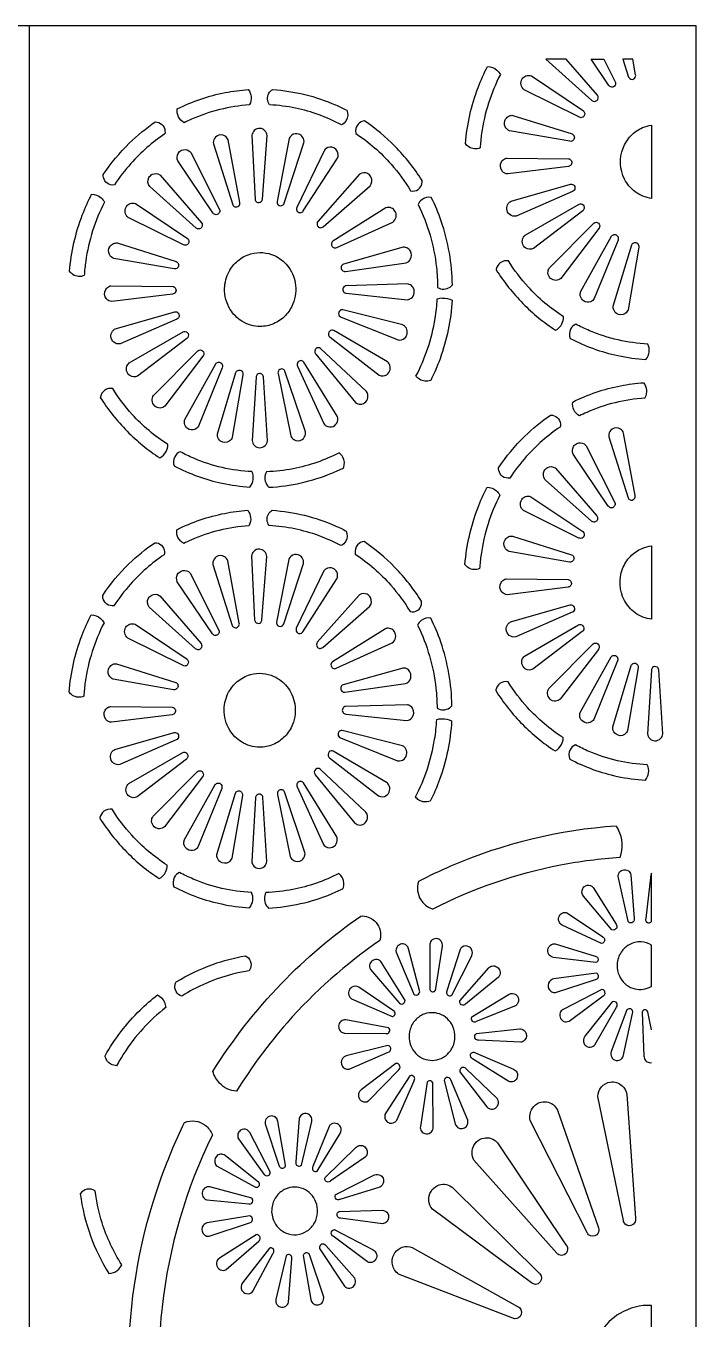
# Model space of a CAD drawing. Header units: millimetres. Extents: x -250 to 750, y -1000 to 1000.
# Drawn here: x 248 to 750, y 30 to 1000 of the extents above; entities that cross this region are included whole.
import ezdxf

# ---------------------------------------------------------------- set-up
doc = ezdxf.new("R2010")
doc.units = ezdxf.units.MM
doc.layers.add('Image', color=70, linetype='Continuous')

msp = doc.modelspace()

# ---------------------------------------------------------------- linework, layer by layer
at = {"layer": 'Image'}
msp.add_line((250, 1000), (250, -1000), dxfattribs=at)
msp.add_lwpolyline([(250, 1000), (-250, 1000), (-250, -1000), (250, -1000), (750, -1000), (750, 1000)], close=True, dxfattribs=at)
for points in [[(637.4, 975), (671.93, 944.13, 0.387094), (675.57, 944.05, 0.377377), (676.06, 947.92), (676.01, 947.98), (652.65, 975)], [(671.33, 975), (680.88, 975), (689.43, 958.08, -0.225381), (689.27, 955.54, -0.155632), (688.05, 954.37, -0.261207), (685.42, 954.53, -0.108449), (684.56, 955.39)], [(695.14, 975), (699.4, 961.6, 0.130391), (700.28, 960.44, 0.169611), (701.96, 959.87, 0.175476), (703.7, 960.52, 0.167351), (704.65, 962.17, 0.101764), (704.64, 963.37), (702.49, 975)], [(603.26, 963.59, 0.082595), (589.19, 919.2, 0.018752), (588.07, 908.55, -0.259254), (579.64, 909.17, -0.097878), (577.11, 911.66, -0.070627), (586.65, 953.82, -0.028296), (593.65, 969.5, -0.177435), (600.66, 966.85, -0.091688)], [(662.5, 931.46), (621.11, 952.03, -0.191001), (618.77, 955.84, -0.190896), (619.68, 960.26, -0.156955), (622.4, 962.49, -0.194939), (626.58, 962.44), (665.47, 936.28, -0.405473), (665.92, 932.21, -0.231673), (663.78, 931.14, -0.124591)], [(415.18, 940.66, 0.087452), (371.73, 929.95, 0.011517), (366.3, 927.4, -0.162492), (362.03, 931.83, -0.149188), (361.16, 937.7, -0.068198), (397.04, 949.96, -0.031476), (414.33, 952.22, -0.292642), (415.34, 940.96, -0.008281)], [(484.17, 925.75, 0.071411), (449.72, 938.25, 0.03824), (430.36, 940.77, -0.303537), (429.79, 949.41, -0.140269), (432.69, 952.24, -0.08742), (479.79, 940.67, -0.016285), (488.09, 936.68, -0.241978), (487.75, 929.05, -0.158877)], [(655.46, 913.44), (610.2, 921.31, -0.192874), (606.96, 924.27, -0.253631), (607.23, 930.12, -0.164198), (610.02, 932.52, -0.123303), (612.68, 932.89), (657.03, 918.93, -0.245729), (658.71, 916.84, -0.246154), (657.96, 914.23, -0.260204)], [(351.78, 918.96, 0.062881), (326.37, 896.81, 0.037035), (314.02, 880.69, -0.205553), (308.63, 881.95, -0.177154), (305.8, 886.3, -0.070198), (305.62, 888.45, -0.052104), (325.18, 912.01, -0.043691), (344.64, 927.97, -0.194824), (349.59, 926.05, -0.185264), (351.92, 921.13, -0.070969)], [(424.89, 870.16), (428.52, 917.68, 0.171833), (426.87, 921.34, 0.191801), (423.1, 923.1, 0.21169), (418.8, 921.44, 0.161729), (417.1, 917.99), (419.39, 869.91, 0.220802), (420.66, 867.87, 0.348084), (424.01, 868.2, 0.189396)], [(494.91, 919.35, -0.065756), (521.46, 896.18, -0.044695), (535.98, 876.35, 0.232271), (541.74, 877.34, 0.180998), (544.47, 881.54, 0.084603), (544.6, 883.99, 0.053468), (524.39, 909.59, 0.050019), (501.51, 928.72, 0.190407), (496.7, 926.34, 0.237336), (494.87, 919.52)], [(716.6, 925.49), (716.6, 870.53, -0.127757), (704.37, 875.54, -0.113497), (696.41, 885.03, -0.213615), (695.24, 908.39, -0.09902), (701.06, 917.55, -0.102699), (709.91, 923.67, -0.06744)], [(407.96, 867.65), (399.28, 914.45, 0.161395), (397, 917.37, 0.305437), (390.75, 917.34, 0.19976), (388.24, 913.43, 0.074376), (388.19, 911.59), (402.71, 865.88, 0.204978), (404.27, 864.34, 0.306638), (407.24, 865.03, 0.242568)], [(441.28, 867.12), (456.05, 912.25, 0.188688), (455.09, 916.6, 0.164146), (452.2, 918.85, 0.256441), (446.87, 917.92, 0.12917), (445.06, 915.47), (435.88, 868.28, 0.230014), (436.73, 865.88, 0.397518), (440.44, 865.79, 0.137476)], [(387.88, 859.68), (361.53, 898.7, -0.239533), (361.77, 904.27, -0.154793), (364.31, 906.67, -0.266428), (369.87, 906.26, -0.079573), (371.22, 904.99), (392.74, 862.36, -0.260927), (392.38, 859.5, -0.229291), (390.3, 858.39, -0.254912), (387.93, 859.59)], [(455.6, 861.18), (481.21, 900.73, 0.230244), (480.97, 906.11, 0.15538), (478.45, 908.56, 0.278711), (472.67, 908.07, 0.076301), (471.41, 906.82), (450.68, 863.76, 0.262539), (451.11, 860.91, 0.23068), (453.23, 859.84, 0.255564), (455.56, 861.12)], [(654.35, 894.62), (608.79, 888.96, -0.199107), (604.85, 890.88, -0.323961), (604.19, 898.05, -0.165954), (607, 900.49, -0.048578), (608.04, 900.79), (654.38, 900.34, -0.253337), (656.57, 898.8, -0.278915), (656.32, 895.76, -0.218913)], [(375.24, 848.41), (340.46, 879.5, -0.299825), (339.89, 886.24, -0.15347), (342.38, 888.67, -0.268031), (347.97, 888.35, -0.021101), (348.36, 888.07), (379.33, 852.26, -0.312055), (379.38, 848.9, -0.211977), (377.53, 847.7, -0.230776)], [(470.47, 849.37), (505.62, 880.02, 0.301239), (506.25, 886.78, 0.154143), (503.76, 889.23, 0.269333), (498.15, 888.92, 0.017813), (497.82, 888.68), (466.44, 853.26, 0.313511), (466.35, 849.89, 0.197931), (468.06, 848.7, 0.243113)], [(306.57, 867.87, 0.082595), (292.51, 823.49, 0.018752), (291.39, 812.83, -0.259254), (282.95, 813.45, -0.097878), (280.43, 815.94, -0.070627), (289.96, 858.1, -0.028296), (296.96, 873.78, -0.177435), (303.97, 871.13, -0.091688)], [(657.44, 875.76), (615.12, 857.33, -0.230853), (610.31, 858.43, -0.207407), (608.09, 862.75, -0.176877), (609.25, 866.77, -0.117162), (611.27, 868.5), (655.95, 881.27, -0.268409), (658.53, 880.33, -0.336023), (658.69, 876.77, -0.148929)], [(365.81, 835.74), (324.42, 856.31, -0.191001), (322.09, 860.12, -0.190896), (322.99, 864.54, -0.156955), (325.71, 866.77, -0.194939), (329.89, 866.73), (368.79, 840.56, -0.405473), (369.23, 836.49, -0.231673), (367.1, 835.43, -0.124591)], [(480.62, 833.73), (522.64, 852.88, 0.19273), (525.1, 856.64, 0.192105), (524.3, 861.11, 0.157922), (521.6, 863.41, 0.190904), (517.51, 863.48), (477.8, 838.65, 0.408429), (477.25, 834.57, 0.233269), (479.38, 833.46, 0.120152)], [(541.62, 866.03, -0.087205), (555.36, 818.81, -0.026133), (556.21, 803.89, 0.299312), (565.58, 804.09, 0.067358), (567.35, 805.69, 0.079186), (558.99, 853.47, 0.031834), (551.54, 871.34, 0.219825), (544.36, 869.6, 0.12163)], [(664.98, 861.31), (628.03, 833.05, -0.275916), (622.3, 833.4, -0.188595), (619.85, 837.06, -0.197956), (620.64, 841.66, -0.07342), (621.75, 842.96), (662.28, 866.31, -0.305607), (665.27, 865.79, -0.366156), (665.65, 862, -0.086603)], [(677.08, 847.96), (648.55, 810.63, -0.179588), (644.95, 809.12, -0.197111), (640.91, 810.61, -0.196697), (638.97, 814.81, -0.160661), (639.99, 818.49), (673.22, 852.05, -0.369317), (676.74, 852.02, -0.376444), (677.23, 848.16, -0.021963)], [(358.77, 817.72), (313.51, 825.6, -0.192874), (310.28, 828.55, -0.253631), (310.54, 834.4, -0.164198), (313.33, 836.8, -0.123303), (316, 837.18), (360.35, 823.21, -0.245729), (362.02, 821.12, -0.246154), (361.27, 818.51, -0.260204)], [(691.46, 839.39), (673.71, 795.44, -0.158404), (671.02, 793.11, -0.260143), (665.59, 793.74, -0.193155), (663.21, 797.57, -0.124921), (663.43, 800.6), (686.68, 842.24, -0.217127), (688.6, 843.43, -0.261449), (691.09, 842.39, -0.274352)], [(706.98, 834.1), (699.02, 787.16, -0.161485), (696.79, 784.2, -0.317763), (690.32, 784.28, -0.199787), (687.93, 788.28, -0.062992), (687.9, 789.84), (701.71, 835.78, -0.205112), (703.25, 837.36, -0.307442), (706.23, 836.71, -0.241735)], [(423.28, 774.59, -0.139461), (409.57, 778.53, -0.114654), (400.84, 787.32, -0.145214), (396.62, 803.05, -0.117251), (399.97, 815.75, -0.094704), (406.4, 823.74, -0.108293), (416.29, 829.03, -0.17705), (433.98, 827.67, -0.115762), (443.72, 820.1, -0.126773), (449.54, 807.2, -0.140719), (447.85, 791.5, -0.095862), (442.15, 782.7, -0.102397), (433.31, 776.62, -0.100331)], [(487.18, 815.86), (532.65, 822.3, 0.193838), (535.98, 825.17, 0.254117), (535.86, 831.04, 0.164386), (533.12, 833.51, 0.121483), (530.51, 833.95), (485.77, 821.39, 0.246876), (484.03, 819.35, 0.246475), (484.72, 816.72, 0.258599)], [(650.72, 781.75, -0.066258), (624.05, 804.3, -0.044949), (609.4, 823.71, 0.215186), (603.25, 822.32, 0.177083), (600.22, 817.55, 0.013978), (600.13, 817.08, 0.053883), (620.21, 791.78, 0.05404), (644.69, 771.76, 0.151539), (649.4, 776.51, 0.116415)], [(357.67, 798.9), (312.11, 793.24, -0.199107), (308.17, 795.17, -0.323961), (307.51, 802.34, -0.165954), (310.32, 804.77, -0.048578), (311.35, 805.08), (357.69, 804.63, -0.253337), (359.88, 803.08, -0.278915), (359.63, 800.04, -0.218913)], [(487.75, 799.44), (533.4, 794.58, 0.198927), (537.31, 796.57, 0.324251), (537.85, 803.76, 0.166212), (535, 806.14, 0.048376), (533.96, 806.42), (487.63, 805.16, 0.253096), (485.47, 803.58, 0.27924), (485.77, 800.54, 0.218897)], [(559.87, 795.91, -0.123426), (567.11, 794.33, -0.073203), (558.07, 750.42, -0.029152), (551.06, 734.16, -0.241873), (542.58, 734.96, -0.089479), (540.03, 737.32, 0.080791), (554.39, 780.51, 0.025963), (555.98, 795.25, -0.137292)], [(360.75, 780.04), (318.43, 761.62, -0.230853), (313.62, 762.72, -0.207407), (311.41, 767.03, -0.176877), (312.56, 771.05, -0.117162), (314.58, 772.79), (359.27, 785.56, -0.268409), (361.85, 784.61, -0.336023), (362.01, 781.05, -0.148929)], [(483.85, 781.55), (526.68, 764.44, 0.231384), (531.47, 765.7, 0.207986), (533.55, 770.11, 0.178031), (532.24, 774.1, 0.114904), (530.2, 775.72), (485.18, 787.11, 0.268933), (482.62, 786.08, 0.338003), (482.58, 782.5, 0.14678)], [(713.76, 761.42, -0.08931), (670.13, 771.4, -0.022258), (659.87, 776.33, 0.176322), (655.88, 772.57, 0.215818), (655.6, 765.65, 0.06842), (691.42, 752.71, 0.038082), (712.31, 749.89, 0.295471)], [(368.29, 765.6), (331.34, 737.33, -0.275916), (325.61, 737.68, -0.188595), (323.16, 741.34, -0.197956), (323.95, 745.94, -0.07342), (325.07, 747.25), (365.59, 770.59, -0.305607), (368.58, 770.08, -0.366156), (368.96, 766.29, -0.086603)], [(475.65, 766.58), (512.42, 738.08, 0.275527), (518.15, 738.39, 0.188371), (520.62, 742.01, 0.197521), (519.88, 746.62, 0.074456), (518.76, 747.95), (478.37, 771.56, 0.305205), (475.38, 771.07, 0.382004), (475.06, 767.16, 0.073265)], [(380.39, 752.24), (351.86, 714.92, -0.179588), (348.27, 713.4, -0.197111), (344.23, 714.89, -0.196697), (342.28, 719.1, -0.160661), (343.3, 722.78), (376.53, 756.33, -0.369317), (380.05, 756.3, -0.376444), (380.54, 752.45, -0.021963)], [(464.86, 753.85), (494.66, 717.6, 0.187558), (498.47, 716.22, 0.193695), (502.37, 717.93, 0.21241), (504.07, 722.63, 0.140312), (502.94, 725.77), (468.58, 758.07, 0.348668), (465.22, 758.05, 0.401834), (464.73, 754, 0.017923)], [(394.78, 743.67), (377.02, 699.72, -0.158404), (374.33, 697.4, -0.260143), (368.9, 698.02, -0.193155), (366.52, 701.85, -0.124921), (366.74, 704.89), (390, 746.52, -0.217127), (391.92, 747.72, -0.261449), (394.4, 746.68, -0.274352)], [(451.34, 744.79), (471, 701.72, 0.16827), (473.98, 699.46, 0.245809), (479.11, 700.35, 0.201005), (481.41, 704.45, 0.120869), (481.04, 707.36), (455.99, 747.86, 0.231682), (453.88, 748.97, 0.257082), (451.52, 747.71, 0.2642)], [(410.29, 738.39), (402.34, 691.45, -0.161485), (400.1, 688.49, -0.317763), (393.64, 688.57, -0.199787), (391.24, 692.56, -0.062992), (391.21, 694.12), (405.02, 740.07, -0.205112), (406.56, 741.64, -0.307442), (409.55, 740.99, -0.241735)], [(420.18, 736.55), (417.26, 688.99, 0.172026), (418.96, 685.35, 0.191923), (422.75, 683.66, 0.211473), (427.03, 685.39, 0.161596), (428.68, 688.86), (425.68, 736.9, 0.221073), (424.38, 738.91, 0.347801), (421.03, 738.53, 0.189267)], [(436.64, 739.18), (446.17, 692.55, 0.161264), (448.48, 689.68, 0.304557), (454.72, 689.82, 0.19918), (457.17, 693.76, 0.075718), (457.2, 695.63), (441.85, 741.05, 0.204786), (440.27, 742.56, 0.30565), (437.31, 741.82, 0.243622)], [(354.03, 686.04, -0.066258), (327.36, 708.59, -0.044949), (312.72, 728, 0.215186), (306.57, 726.61, 0.177083), (303.53, 721.83, 0.013978), (303.44, 721.37, 0.053883), (323.52, 696.06, 0.05404), (348, 676.04, 0.151539), (352.71, 680.79, 0.116415)], [(711.5, 720.85, 0.087452), (668.05, 710.13, 0.011517), (662.62, 707.58, -0.162492), (658.35, 712.01, -0.149188), (657.49, 717.88, -0.068198), (693.37, 730.14, -0.031476), (710.65, 732.4, -0.292642), (711.67, 721.14, -0.008281)], [(648.1, 699.14, 0.062881), (622.7, 676.99, 0.037035), (610.34, 660.87, -0.205553), (604.95, 662.13, -0.177154), (602.12, 666.48, -0.070198), (601.94, 668.63, -0.052104), (621.5, 692.19, -0.043691), (640.96, 708.15, -0.194824), (645.91, 706.23, -0.185264), (648.24, 701.31, -0.070969)], [(704.28, 647.83), (695.6, 694.63, 0.161395), (693.33, 697.55, 0.305437), (687.07, 697.52, 0.19976), (684.56, 693.61, 0.074376), (684.51, 691.77), (699.04, 646.06, 0.204978), (700.59, 644.52, 0.306638), (703.57, 645.21, 0.242568)], [(417.07, 665.7, -0.08931), (373.44, 675.69, -0.022258), (363.18, 680.62, 0.176322), (359.19, 676.85, 0.215818), (358.91, 669.93, 0.06842), (394.73, 656.99, 0.038082), (415.62, 654.17, 0.295471)], [(482.53, 679.87, -0.071174), (448.05, 667.89, -0.039801), (427.88, 665.6, 0.249732), (427.92, 656.4, 0.082588), (429.81, 653.96, 0.086847), (477.09, 664.64, 0.017103), (485.93, 668.69, 0.196913), (485.21, 676.6, 0.106803)], [(684.2, 639.86), (657.85, 678.88, -0.239533), (658.09, 684.45, -0.154793), (660.63, 686.85, -0.266428), (666.19, 686.44, -0.079573), (667.54, 685.17), (689.07, 642.54, -0.260927), (688.7, 639.69, -0.229291), (686.62, 638.57, -0.254912), (684.26, 639.77)], [(671.57, 628.6), (636.78, 659.68, -0.299825), (636.22, 666.42, -0.15347), (638.7, 668.85, -0.268031), (644.29, 668.53, -0.021101), (644.68, 668.25), (675.65, 632.44, -0.312055), (675.71, 629.08, -0.211977), (673.85, 627.88, -0.230776)], [(602.89, 648.05, 0.082595), (588.83, 603.67, 0.018752), (587.71, 593.01, -0.259254), (579.28, 593.63, -0.097878), (576.75, 596.12, -0.070627), (586.28, 638.28, -0.028296), (593.28, 653.96, -0.177435), (600.3, 651.31, -0.091688)], [(662.13, 615.92), (620.74, 636.49, -0.191001), (618.41, 640.3, -0.190896), (619.31, 644.72, -0.156955), (622.03, 646.95, -0.194939), (626.21, 646.91), (665.11, 620.74, -0.405473), (665.55, 616.67, -0.231673), (663.42, 615.61, -0.124591)], [(414.82, 625.13, 0.087452), (371.36, 614.42, 0.011517), (365.93, 611.86, -0.162492), (361.66, 616.3, -0.149188), (360.8, 622.16, -0.068198), (396.68, 634.42, -0.031476), (413.96, 636.69, -0.292642), (414.98, 625.43, -0.008281)], [(483.8, 610.22, 0.071411), (449.35, 622.72, 0.03824), (430, 625.23, -0.303537), (429.43, 633.88, -0.140269), (432.32, 636.7, -0.08742), (479.42, 625.14, -0.016285), (487.72, 621.15, -0.241978), (487.38, 613.51, -0.158877)], [(351.41, 603.43, 0.062881), (326.01, 581.28, 0.037035), (313.65, 565.15, -0.205553), (308.26, 566.41, -0.177154), (305.44, 570.76, -0.070198), (305.25, 572.91, -0.052104), (324.82, 596.47, -0.043691), (344.28, 612.43, -0.194824), (349.22, 610.51, -0.185264), (351.55, 605.6, -0.070969)], [(494.54, 603.81, -0.065756), (521.09, 580.64, -0.044695), (535.61, 560.82, 0.232271), (541.37, 561.81, 0.180998), (544.11, 566, 0.084603), (544.23, 568.46, 0.053468), (524.03, 594.05, 0.050019), (501.15, 613.19, 0.190407), (496.33, 610.81, 0.237336), (494.51, 603.99)], [(655.09, 597.9), (609.84, 605.78, -0.192874), (606.6, 608.73, -0.253631), (606.86, 614.58, -0.164198), (609.65, 616.98, -0.123303), (612.32, 617.36), (656.67, 603.39, -0.245729), (658.34, 601.3, -0.246154), (657.59, 598.7, -0.260204)], [(407.59, 552.11), (398.91, 598.92, 0.161395), (396.64, 601.83, 0.305437), (390.39, 601.81, 0.19976), (387.88, 597.89, 0.074376), (387.83, 596.06), (402.35, 550.35, 0.204978), (403.9, 548.8, 0.306638), (406.88, 549.49, 0.242568)], [(424.53, 554.63), (428.15, 602.14, 0.171833), (426.5, 605.81, 0.191801), (422.74, 607.56, 0.21169), (418.44, 605.9, 0.161729), (416.74, 602.45), (419.02, 554.37, 0.220802), (420.29, 552.34, 0.348084), (423.64, 552.66, 0.189396)], [(440.92, 551.59), (455.69, 596.71, 0.188688), (454.72, 601.06, 0.164146), (451.84, 603.31, 0.256441), (446.5, 602.38, 0.12917), (444.69, 599.93), (435.52, 552.75, 0.230014), (436.36, 550.35, 0.397518), (440.08, 550.26, 0.137476)], [(716.6, 610), (716.6, 554.94, -0.127974), (704.29, 559.79, -0.113698), (696.21, 569.17, -0.217057), (694.88, 592.87, -0.09911), (700.71, 602.03, -0.102535), (709.55, 608.13, -0.070951)], [(387.51, 544.14), (361.16, 583.17, -0.239533), (361.4, 588.73, -0.154793), (363.95, 591.13, -0.266428), (369.5, 590.72, -0.079573), (370.85, 589.45), (392.38, 546.82, -0.260927), (392.01, 543.97, -0.229291), (389.93, 542.85, -0.254912), (387.57, 544.05)], [(455.23, 545.64), (480.84, 585.19, 0.230244), (480.6, 590.57, 0.15538), (478.09, 593.02, 0.278711), (472.31, 592.54, 0.076301), (471.04, 591.28), (450.32, 548.23, 0.262539), (450.74, 545.37, 0.23068), (452.86, 544.3, 0.255564), (455.2, 545.59)], [(653.99, 579.08), (608.43, 573.42, -0.199107), (604.49, 575.35, -0.323961), (603.83, 582.52, -0.165954), (606.64, 584.95, -0.048578), (607.68, 585.26), (654.01, 584.81, -0.253337), (656.2, 583.26, -0.278915), (655.95, 580.22, -0.218913)], [(374.88, 532.88), (340.1, 563.97, -0.299825), (339.53, 570.71, -0.15347), (342.01, 573.14, -0.268031), (347.6, 572.82, -0.021101), (347.99, 572.54), (378.96, 536.72, -0.312055), (379.02, 533.36, -0.211977), (377.16, 532.16, -0.230776)], [(470.11, 533.83), (505.25, 564.48, 0.301239), (505.88, 571.24, 0.154143), (503.4, 573.69, 0.269333), (497.79, 573.38, 0.017813), (497.45, 573.15), (466.07, 537.73, 0.313511), (465.98, 534.36, 0.197931), (467.7, 533.17, 0.243113)], [(657.07, 560.22), (614.76, 541.8, -0.230853), (609.94, 542.9, -0.207407), (607.73, 547.21, -0.176877), (608.89, 551.23, -0.117162), (610.91, 552.97), (655.59, 565.74, -0.268409), (658.17, 564.79, -0.336023), (658.33, 561.23, -0.148929)], [(306.21, 552.33, 0.082595), (292.14, 507.95, 0.018752), (291.02, 497.3, -0.259254), (282.59, 497.92, -0.097878), (280.06, 500.41, -0.070627), (289.6, 542.56, -0.028296), (296.6, 558.24, -0.177435), (303.61, 555.59, -0.091688)], [(541.26, 550.5, -0.087205), (554.99, 503.27, -0.026133), (555.84, 488.36, 0.299312), (565.21, 488.55, 0.067358), (566.98, 490.16, 0.079186), (558.62, 537.94, 0.031834), (551.18, 555.8, 0.219825), (543.99, 554.06, 0.12163)], [(365.45, 520.21), (324.05, 540.78, -0.191001), (321.72, 544.59, -0.190896), (322.62, 549, -0.156955), (325.34, 551.23, -0.194939), (329.52, 551.19), (368.42, 525.03, -0.405473), (368.86, 520.95, -0.231673), (366.73, 519.89, -0.124591)], [(480.26, 518.2), (522.28, 537.35, 0.19273), (524.74, 541.11, 0.192105), (523.93, 545.58, 0.157922), (521.24, 547.88, 0.190904), (517.14, 547.94), (477.44, 523.12, 0.408429), (476.89, 519.03, 0.233269), (479.01, 517.92, 0.120152)], [(664.61, 545.78), (627.66, 517.51, -0.275916), (621.93, 517.86, -0.188595), (619.48, 521.52, -0.197956), (620.27, 526.12, -0.07342), (621.39, 527.43), (661.92, 550.77, -0.305607), (664.91, 550.26, -0.366156), (665.29, 546.47, -0.086603)], [(676.72, 532.42), (648.18, 495.1, -0.179588), (644.59, 493.59, -0.197111), (640.55, 495.07, -0.196697), (638.61, 499.28, -0.160661), (639.63, 502.96), (672.86, 536.51, -0.369317), (676.37, 536.48, -0.376444), (676.87, 532.63, -0.021963)], [(691.1, 523.85), (673.34, 479.9, -0.158404), (670.65, 477.58, -0.260143), (665.22, 478.2, -0.193155), (662.84, 482.04, -0.124921), (663.06, 485.07), (686.32, 526.7, -0.217127), (688.24, 527.9, -0.261449), (690.72, 526.86, -0.274352)], [(358.41, 502.19), (313.15, 510.06, -0.192874), (309.91, 513.02, -0.253631), (310.17, 518.87, -0.164198), (312.96, 521.26, -0.123303), (315.63, 521.64), (359.98, 507.67, -0.245729), (361.65, 505.58, -0.246154), (360.9, 502.98, -0.260204)], [(422.92, 459.05, -0.139461), (409.21, 462.99, -0.114654), (400.47, 471.79, -0.145214), (396.26, 487.51, -0.117251), (399.61, 500.22, -0.094704), (406.04, 508.21, -0.108293), (415.92, 513.49, -0.17705), (433.62, 512.14, -0.115762), (443.35, 504.57, -0.126773), (449.17, 491.67, -0.140719), (447.49, 475.97, -0.095862), (441.78, 467.17, -0.102397), (432.95, 461.08, -0.100331)], [(486.82, 500.32), (532.28, 506.77, 0.193838), (535.61, 509.63, 0.254117), (535.5, 515.5, 0.164386), (532.76, 517.97, 0.121483), (530.14, 518.42), (485.4, 505.86, 0.246876), (483.67, 503.81, 0.246475), (484.36, 501.18, 0.258599)], [(706.61, 518.57), (698.66, 471.63, -0.161485), (696.43, 468.67, -0.317763), (689.96, 468.75, -0.199787), (687.56, 472.74, -0.062992), (687.53, 474.3), (701.35, 520.25, -0.205112), (702.88, 521.82, -0.307442), (705.87, 521.17, -0.241735)], [(716.5, 516.73), (713.58, 469.17, 0.172026), (715.29, 465.53, 0.191923), (719.08, 463.84, 0.211473), (723.35, 465.57, 0.161596), (725, 469.04), (722, 517.08, 0.221073), (720.7, 519.09, 0.347801), (717.35, 518.71, 0.189267)], [(650.36, 466.22, -0.066258), (623.68, 488.77, -0.044949), (609.04, 508.18, 0.215186), (602.89, 506.79, 0.177083), (599.85, 502.01, 0.013978), (599.77, 501.55, 0.053883), (619.84, 476.24, 0.05404), (644.32, 456.22, 0.151539), (649.03, 460.97, 0.116415)], [(357.3, 483.37), (311.74, 477.7, -0.199107), (307.8, 479.63, -0.323961), (307.14, 486.8, -0.165954), (309.95, 489.23, -0.048578), (310.99, 489.54), (357.33, 489.09, -0.253337), (359.51, 487.55, -0.278915), (359.27, 484.5, -0.218913)], [(487.39, 483.9), (533.03, 479.04, 0.198927), (536.94, 481.04, 0.324251), (537.48, 488.22, 0.166212), (534.63, 490.6, 0.048376), (533.59, 490.89), (487.27, 489.63, 0.253096), (485.11, 488.04, 0.27924), (485.4, 485, 0.218897)], [(559.51, 480.37, -0.123426), (566.74, 478.79, -0.073203), (557.71, 434.89, -0.029152), (550.69, 418.63, -0.241873), (542.21, 419.42, -0.089479), (539.67, 421.78, 0.080791), (554.02, 464.98, 0.025963), (555.62, 479.72, -0.137292)], [(360.39, 464.51), (318.07, 446.08, -0.230853), (313.26, 447.18, -0.207407), (311.04, 451.5, -0.176877), (312.2, 455.51, -0.117162), (314.22, 457.25), (358.9, 470.02, -0.268409), (361.48, 469.08, -0.336023), (361.64, 465.51, -0.148929)], [(483.48, 466.01), (526.31, 448.91, 0.231384), (531.11, 450.17, 0.207986), (533.18, 454.58, 0.178031), (531.87, 458.56, 0.114904), (529.84, 460.19), (484.81, 471.57, 0.268933), (482.25, 470.54, 0.338003), (482.22, 466.96, 0.14678)], [(475.28, 451.05), (512.06, 422.54, 0.275527), (517.78, 422.85, 0.188371), (520.26, 426.48, 0.197521), (519.51, 431.08, 0.074456), (518.39, 432.42), (478.01, 456.02, 0.305205), (475.02, 455.53, 0.382004), (474.7, 451.62, 0.073265)], [(713.39, 445.88, -0.08931), (669.77, 455.87, -0.022258), (659.5, 460.8, 0.176322), (655.51, 457.03, 0.215818), (655.24, 450.11, 0.06842), (691.05, 437.17, 0.038082), (711.94, 434.35, 0.295471)], [(367.92, 450.06), (330.97, 421.8, -0.275916), (325.24, 422.15, -0.188595), (322.8, 425.8, -0.197956), (323.59, 430.4, -0.07342), (324.7, 431.71), (365.23, 455.05, -0.305607), (368.22, 454.54, -0.366156), (368.6, 450.75, -0.086603)], [(380.03, 436.71), (351.49, 399.38, -0.179588), (347.9, 397.87, -0.197111), (343.86, 399.36, -0.196697), (341.92, 403.56, -0.160661), (342.94, 407.24), (376.17, 440.79, -0.369317), (379.69, 440.77, -0.376444), (380.18, 436.91, -0.021963)], [(464.5, 438.31), (494.3, 402.06, 0.187558), (498.1, 400.69, 0.193695), (502, 402.4, 0.21241), (503.7, 407.09, 0.140312), (502.57, 410.24), (468.22, 442.54, 0.348668), (464.86, 442.51, 0.401834), (464.37, 438.47, 0.017923)], [(394.41, 428.14), (376.66, 384.19, -0.158404), (373.96, 381.86, -0.260143), (368.54, 382.49, -0.193155), (366.15, 386.32, -0.124921), (366.38, 389.35), (389.63, 430.99, -0.217127), (391.55, 432.18, -0.261449), (394.04, 431.14, -0.274352)], [(436.28, 423.64), (445.8, 377.02, 0.161264), (448.12, 374.15, 0.304557), (454.36, 374.28, 0.19918), (456.81, 378.22, 0.075718), (456.83, 380.09), (441.49, 425.51, 0.204786), (439.91, 427.02, 0.30565), (436.95, 426.29, 0.243622)], [(450.98, 429.25), (470.63, 386.18, 0.16827), (473.61, 383.92, 0.245809), (478.75, 384.81, 0.201005), (481.04, 388.91, 0.120869), (480.68, 391.83), (455.63, 432.32, 0.231682), (453.52, 433.43, 0.257082), (451.15, 432.18, 0.2642)], [(409.93, 422.85), (401.97, 375.91, -0.161485), (399.74, 372.95, -0.317763), (393.27, 373.03, -0.199787), (390.87, 377.03, -0.062992), (390.84, 378.58), (404.66, 424.53, -0.205112), (406.19, 426.1, -0.307442), (409.18, 425.45, -0.241735)], [(419.81, 421.02), (416.89, 373.45, 0.172026), (418.6, 369.81, 0.191923), (422.39, 368.12, 0.211473), (426.66, 369.85, 0.161596), (428.31, 373.33), (425.31, 421.36, 0.221073), (424.01, 423.38, 0.347801), (420.66, 423, 0.189267)], [(353.67, 370.5, -0.066258), (326.99, 393.05, -0.044949), (312.35, 412.46, 0.215186), (306.2, 411.07, 0.177083), (303.17, 406.29, 0.013978), (303.08, 405.83, 0.053883), (323.15, 380.52, 0.05404), (347.64, 360.51, 0.151539), (352.34, 365.25, 0.116415)], [(692.98, 376.49, 0.211645), (691.84, 397.12, 0.032284), (690.2, 399.88, 0.084698), (565.89, 369.75, 0.017272), (541.87, 358.41, 0.21876), (543.66, 344.61, 0.171065), (551.71, 338.11, 0.018828), (552.8, 337.77, -0.070852), (648.25, 370.75, -0.031766)], [(416.71, 350.16, -0.08931), (373.08, 360.15, -0.022258), (362.82, 365.08, 0.176322), (358.82, 361.31, 0.215818), (358.55, 354.4, 0.06842), (394.36, 341.46, 0.038082), (415.25, 338.64, 0.295471)], [(482.16, 364.33, -0.071174), (447.69, 352.35, -0.039801), (427.51, 350.07, 0.249732), (427.56, 340.86, 0.082588), (429.44, 338.43, 0.086847), (476.72, 349.1, 0.017103), (485.56, 353.15, 0.196913), (484.85, 361.07, 0.106803)], [(698.95, 328.48), (691.72, 361.13, -0.196111), (692.4, 364.97, -0.163595), (694.78, 366.93, -0.250833), (699.2, 366.35, -0.178486), (701.15, 363.42), (703.55, 330.53, -0.178964), (703.24, 328.65, -0.198544), (701.72, 327.44, -0.272409), (699.26, 328.1, -0.047027)], [(712.19, 330.57, 0.22319), (712.68, 328.32, 0.207377), (714.41, 327.33, 0.246491), (716.59, 328.22), (716.6, 328.23), (716.6, 364.48, 0.059727), (716.12, 363.35), (712.2, 330.62, -0.003441)], [(686.92, 322.16), (665.56, 347.25, -0.310564), (665.04, 353.09, -0.149252), (667.1, 355.06, -0.270369), (671.84, 354.77, -0.064773), (672.79, 353.94), (690.02, 326.23, -0.306271), (690.26, 323.18, -0.18159), (688.9, 322.02, -0.208899)], [(405.49, 201.03, -0.183008), (392.87, 207.01, -0.124386), (387.81, 215.94, -0.052074), (439.23, 281.84, -0.049734), (498.66, 332.44, -0.21055), (508.99, 328.79, -0.231679), (513.45, 316.65, -0.044838), (512.95, 314.05, 0.062287), (443.46, 252.39, 0.041803)], [(679.17, 311.96), (649.58, 325.7, -0.179539), (647.28, 328.28, -0.224332), (647.55, 332.65, -0.154888), (649.66, 334.67, -0.22984), (653.72, 334.7), (679.98, 316.73, 0.030611), (680.17, 316.63, -0.228019), (681.44, 314.89, -0.228359), (680.88, 312.78, -0.21397)], [(542.85, 275.48), (534.55, 307.85, 0.156691), (532.91, 310.43, 0.20536), (529.37, 311.5, 0.189636), (526.25, 309.82, 0.23691), (525.18, 305.29), (537.87, 275.05, 0.123963), (538.53, 273.92, 0.392567), (541.91, 273.73, 0.190639)], [(554.6, 276.67), (559.83, 309.89, 0.187515), (558.92, 313.47, 0.164931), (556.46, 315.27, 0.240652), (552.25, 314.54, 0.19534), (550.32, 311.25), (550.33, 278.59, -0.02815), (550.3, 278.37, 0.212132), (550.9, 276.42, 0.240011), (552.84, 275.62, 0.225795)], [(674.94, 297.47), (643.02, 301.35, -0.18941), (639.91, 303.2, -0.3023), (639.49, 309.03, -0.149615), (641.59, 311.04, -0.148778), (644.32, 311.51), (674.44, 302.27, 0.027001), (674.65, 302.24, -0.228806), (676.32, 300.96, -0.281468), (676.12, 298.33, -0.159262)], [(716.6, 310.69, 0.12496), (708.74, 313.06, 0.140525), (699.75, 310.89, 0.114998), (693.9, 305.45, 0.135598), (690.81, 296.14, 0.121814), (692.48, 287.47, 0.099407), (696.58, 281.82, 0.10278), (702.5, 278.26, 0.193162), (714.9, 278.82, 0.028136), (716.6, 279.71)], [(414.89, 291.39, 0.062881), (382.55, 281.89, 0.037035), (364.59, 272.4, -0.205553), (360.22, 275.8, -0.177154), (359.46, 280.93, -0.070198), (360.2, 282.97, -0.052104), (387.82, 296.19, -0.043691), (412.17, 302.55, -0.194824), (415.86, 298.75, -0.185264), (415.92, 293.3, -0.070969)], [(566.8, 273.1), (581.83, 302.61, 0.235374), (581.74, 307.32, 0.155717), (579.6, 309.46, 0.272238), (574.74, 309.18, 0.127795), (573.04, 307.26), (563.27, 276.25, -0.025729), (563.18, 276.05, 0.260063), (563.42, 273.6, 0.215793), (565.07, 272.6, 0.201687)], [(531.77, 269.62), (514.16, 297.68, 0.149319), (512.01, 299.52, 0.249404), (507.6, 299.18, 0.171627), (505.55, 296.51, 0.206158), (505.91, 292.43, 0.012141), (506.03, 292.22), (527.17, 267.6, 0.078431), (527.74, 266.99, 0.349448), (530.84, 267.01, 0.247764), (531.81, 269.36, 0.024197)], [(573.01, 268.74), (594.57, 293.5, -0.153882), (597.09, 294.96, -0.209528), (600.88, 294.2, -0.172677), (602.87, 291.36, -0.197565), (602.4, 287.37, -0.052284), (601.78, 286.5), (577.07, 266.37, 0.027571), (576.93, 266.22, -0.239664), (574.95, 265.54, -0.218172), (573.28, 266.63, -0.218406)], [(675.12, 289.68), (643.26, 285.29, 0.18895), (640.17, 283.41, 0.291409), (639.73, 277.75, 0.149119), (641.78, 275.69, 0.160045), (644.71, 275.16), (674.69, 284.87, -0.027008), (674.9, 284.91, 0.22825), (676.55, 286.21, 0.281244), (676.31, 288.83, 0.160392)], [(352.47, 263.87, 0.082595), (321.14, 229.43, 0.018752), (315.67, 220.22, -0.259254), (308.26, 224.3, -0.097878), (307.01, 227.62, -0.070627), (333.29, 261.94, -0.028296), (346.2, 273.26, -0.177435), (351.47, 267.92, -0.091688)], [(523.84, 260.93), (497.15, 278.98, 0.299649), (491.87, 279.02, 0.176856), (489.76, 276.18, 0.20344), (490.22, 272.09, 0.111285), (491.69, 270.45), (521.57, 257.32, 0.286357), (523.74, 257.72, 0.37791), (524.04, 260.69, 0.035511)], [(581.92, 256.75), (609.86, 273.82, -0.284367), (614.77, 273.59, -0.180243), (616.77, 270.7, -0.198351), (616.22, 266.83, -0.127196), (614.51, 265.1), (585.19, 253.31, 0.030405), (585.01, 253.2, -0.318441), (582.34, 253.51, -0.366054)], [(679.39, 277.29), (650.3, 262.45, 0.177644), (648.09, 259.82, 0.212824), (648.39, 255.65, 0.153389), (650.45, 253.6, 0.245034), (654.75, 253.62), (680.36, 272.56, -0.030654), (680.55, 272.66, 0.225691), (681.75, 274.43, 0.212445), (681.23, 276.41, 0.210016), (679.58, 277.28, 0.021221)], [(687.14, 268.04), (666.57, 242.24, 0.293872), (666.08, 236.66, 0.150345), (668.1, 234.61, 0.273162), (672.88, 234.8, 0.076699), (674, 235.8), (690.36, 264.07, 0.295717), (690.56, 267.04, 0.183249), (689.19, 268.21, 0.217586)], [(698.16, 262.06), (686.36, 230.88, 0.222701), (686.73, 226.51, 0.150325), (688.82, 224.54, 0.269354), (693.54, 224.89, 0.14817), (695.36, 227.17), (702.41, 259.33, 0.203366), (702.27, 261.47, 0.195087), (700.84, 262.75, 0.283956), (698.27, 262.17, 0.015246)], [(519.43, 248.71), (487.52, 254.57, 0.217723), (483.76, 253.43, 0.20608), (482.07, 249.77, 0.178029), (483.18, 246.45, 0.165405), (485.74, 244.79, 0.01936), (486.09, 244.71), (517.53, 244.3, -0.03031), (517.74, 244.27, 0.250426), (519.81, 245.06, 0.343641), (519.96, 248.16, 0.07974)], [(566.08, 231.7, 0.136097), (569.24, 241.03, 0.121784), (567.62, 249.71, 0.099363), (563.56, 255.38, 0.102744), (557.66, 258.98, 0.193199), (545.25, 258.49, 0.115813), (538.94, 253.64, 0.12634), (535.15, 245.38, 0.141163), (536.17, 235.21, 0.099505), (540, 229.32, 0.101949), (545.7, 225.46, 0.205974), (558.87, 225.65, 0.115813), (565.18, 230.5, 0.021089)], [(585.43, 244.28), (617.5, 247.81, -0.207024), (621.09, 246.63, -0.20617), (622.8, 242.93, -0.178129), (621.68, 239.58, -0.1655), (619.09, 237.91, -0.029551), (618.55, 237.81), (586.83, 239.29, -0.260339), (584.57, 240.36, -0.317551), (584.56, 243.5, -0.115579)], [(518.96, 235.44), (487.64, 227.47, 0.178386), (484.89, 225.5, 0.282036), (484.64, 220.1, 0.149648), (486.68, 218.1, 0.179594), (489.91, 217.7), (519.27, 230.26, 0.248661), (521.03, 232, 0.241102), (520.62, 234.44, 0.200907)], [(583.41, 230.43), (613.21, 217.62, -0.17202), (615.61, 215.32, -0.245145), (615.53, 210.53, -0.155834), (613.41, 208.46, -0.216107), (609.54, 208.32), (582.35, 225.36, -0.253343), (580.86, 227.43, -0.208889), (581.45, 229.51, -0.220843), (583.34, 230.43)], [(524.92, 221.76), (498.85, 202.05, 0.176777), (497, 199.08, 0.185115), (497.59, 195.43, 0.146352), (499.61, 193.5, 0.265111), (504.27, 193.73, 0.015774), (504.52, 193.9), (527.1, 217.09, 0.380653), (527.67, 220.67, 0.192049), (526.15, 221.77, 0.127279)], [(573.02, 215.49), (593.25, 189.4, 0.14529), (595.48, 187.82, 0.231163), (599.58, 188.35, 0.16601), (601.56, 190.94, 0.20827), (601.21, 195.06, 0.036532), (600.81, 195.68), (577.41, 217.98, 0.076454), (576.81, 218.52, 0.323233), (573.9, 218.36, 0.239628), (572.92, 216.1, 0.056342)], [(535.46, 212.51), (517.35, 184.94, 0.268569), (517.21, 179.65, 0.152416), (519.33, 177.58, 0.266283), (524.09, 177.81, 0.10494), (525.58, 179.29), (538.63, 208.97, -0.026195), (538.73, 209.16, 0.281822), (538.65, 211.8, 0.195742), (537.21, 212.82, 0.199587)], [(548.48, 207.88), (543.32, 174.64, 0.187554), (544.24, 171.07, 0.164968), (546.71, 169.27, 0.240638), (550.91, 170.01, 0.195275), (552.83, 173.31), (552.75, 205.97, -0.028148), (552.78, 206.19, 0.212178), (552.18, 208.13, 0.255893), (550.1, 208.91, 0.210534)], [(561.21, 209.06), (569.51, 176.69, 0.156691), (571.15, 174.11, 0.20536), (574.69, 173.04, 0.189636), (577.81, 174.72, 0.23691), (578.88, 179.25), (566.19, 209.49, 0.123963), (565.53, 210.62, 0.392567), (562.15, 210.81, 0.190639)], [(698.01, 198.78), (704.53, 105.95, -0.086665), (704.55, 104.15, -0.221976), (702.34, 100.83, -0.339571), (696.89, 101.44, -0.160213), (695.49, 104.14), (695.47, 104.22), (676.29, 197.05, -0.172678), (679.07, 204.27, -0.181189), (685.66, 207.94, -0.225917), (694.51, 205.19, -0.16145)], [(454.16, 145.72), (461.92, 178.4, 0.196324), (461.2, 182.2, 0.163814), (458.82, 184.11, 0.25076), (454.44, 183.47, 0.177941), (452.55, 180.54), (450.05, 147.99, -0.028253), (450, 147.77, 0.225317), (450.53, 145.68, 0.238855), (452.44, 144.82, 0.213876)], [(646.12, 186.86), (676.56, 99.31, -0.08417), (677.05, 97.65, -0.244899), (675.49, 93.48, -0.385029), (669.46, 93.48, -0.101306), (668.33, 95.04), (668.29, 95.11), (625.66, 179.1, -0.207729), (627.26, 188.25, -0.162273), (632.67, 192.55, -0.253963), (642.76, 191.01, -0.119014)], [(347.37, 5.98, -0.282268), (325.44, 7.2), (324.77, 7.69, -0.076575), (348.09, 133.21, -0.029132), (366.63, 177.72, -0.264284), (382.05, 175.52, -0.136002), (387.41, 168.29, 0.085743), (349.74, 39.21, 0.020962)], [(442.35, 145.51), (436.56, 178.46, 0.157399), (435.1, 181.19, 0.185621), (431.99, 182.53, 0.203496), (428.51, 181.18, 0.212835), (426.97, 177.26, 0.027729), (427.03, 176.69), (437.35, 145.49, 0.12452), (437.93, 144.3, 0.228582), (439.89, 143.39, 0.23698), (441.91, 144.47, 0.104891)], [(466.04, 141.15), (483.3, 169.31, 0.260787), (483.35, 174.47, 0.15352), (481.21, 176.55, 0.268053), (476.42, 176.26, 0.109642), (474.89, 174.68), (462.76, 144.58, -0.026051), (462.66, 144.39, 0.284307), (462.84, 141.74, 0.212553), (464.46, 140.76, 0.181324)], [(430.86, 140.59), (415.46, 170.02, 0.151922), (413.4, 172.06, 0.275643), (408.58, 171.78, 0.17509), (406.58, 168.98, 0.187312), (406.94, 165.25), (426.11, 138.95, 0.093235), (426.74, 138.2, 0.357843), (429.9, 138.2, 0.251022)], [(601.23, 162.31), (652.44, 85.93, -0.04655), (653.04, 85.06, -0.288128), (652.76, 79.85, -0.239609), (649.17, 77.9, -0.22924), (645.56, 79.58), (645.5, 79.65), (583.4, 149.31, -0.253108), (583.5, 160.46, -0.150476), (588.15, 165, -0.270179), (598.87, 164.41, -0.071196)], [(471.89, 136.28), (495.29, 159.17, -0.168392), (498.17, 160.45, -0.194984), (501.64, 159.34, -0.176415), (503.42, 156.25, -0.185372), (502.7, 152.55, -0.060238), (501.94, 151.6), (475.76, 133.58, 0.027404), (475.6, 133.45, -0.361124), (472.65, 133.39, -0.255492), (471.73, 135.63, -0.066617)], [(422.28, 132.58), (397.06, 152.79, 0.203863), (393.46, 153.81, 0.179213), (390.45, 152.2, 0.313312), (389.77, 146.22, 0.095176), (390.96, 144.74), (419.74, 129.17, 0.312307), (422.08, 129.52, 0.370236), (422.39, 132.45, 0.019153)], [(479.86, 123.59), (509.02, 138.29, -0.266573), (513.65, 137.84, -0.182548), (515.61, 134.86, -0.191406), (515.03, 131.12, -0.148367), (512.98, 129.22), (482.85, 119.89, 0.030358), (482.65, 119.8, -0.291976), (480.18, 120.18, -0.379245), (479.79, 123.5)], [(319.58, 70.84, -0.066258), (304.78, 102.48, -0.044949), (299.58, 126.23, 0.215186), (293.42, 127.54, 0.177083), (288.66, 124.47, 0.013978), (288.39, 124.08, 0.053883), (296.05, 92.7, 0.05404), (309.93, 64.29, 0.151539), (316.19, 66.63, 0.116415)], [(416.95, 120.77), (385.58, 129.26, 0.228153), (381.61, 128.33, 0.19575), (379.79, 124.96, 0.186677), (380.72, 121.4, 0.164173), (383.18, 119.62, 0.012363), (383.4, 119.55), (414.71, 116.53, -0.030309), (414.92, 116.48, 0.265365), (417.13, 117.19, 0.357698), (417.3, 120.39, 0.05348)], [(450.56, 93.44, 0.128591), (458.6, 96.37, 0.115577), (464.02, 102.39, 0.22069), (465.05, 117.91, 0.098921), (461.31, 123.82, 0.102357), (455.64, 127.78, 0.209412), (442.26, 127.67, 0.115813), (435.95, 122.83, 0.12634), (432.16, 114.56, 0.141163), (433.18, 104.39, 0.099505), (437.01, 98.5, 0.101949), (442.71, 94.64, 0.121399)], [(567.25, 129.01), (632.22, 64.89, -0.047083), (632.97, 64.17, -0.35196), (633.14, 58.04, -0.23912), (629.5, 56.22, -0.169179), (626.7, 57.24), (626.63, 57.29), (552.31, 112.55, -0.313795), (551.31, 125.89, -0.150287), (556.07, 130.27, -0.268958), (566.74, 129.39, -0.014489)], [(415.46, 107.58), (383.62, 102.24, 0.190971), (380.59, 100.32, 0.295238), (380.29, 94.71, 0.151274), (382.38, 92.74, 0.152563), (385.13, 92.31), (415.37, 102.39, 0.238703), (417.21, 103.87, 0.271285), (416.93, 106.6, 0.180862)], [(482.39, 110.87), (514.63, 111.73, -0.205828), (518.12, 110.26, -0.235621), (519.47, 105.83, -0.159388), (518.03, 103.04, -0.186876), (514.91, 101.67), (483.4, 105.79, -0.25867), (481.24, 107.04, -0.288081), (481.29, 109.93, -0.144716)], [(479.32, 97.23), (508.03, 81.99, -0.177273), (510.29, 79.38, -0.22179), (509.97, 75.01, -0.15312), (507.87, 73, -0.236856), (503.66, 73.02), (477.87, 92.27, -0.260922), (476.54, 94.55, -0.192748), (477.23, 96.42, -0.231426), (479.25, 97.24)], [(420.35, 93.45), (392.84, 75.97, 0.172932), (390.8, 73.25, 0.208103), (391.24, 69.15, 0.150037), (393.31, 67.18, 0.258324), (397.86, 67.37), (422.16, 88.61, 0.280804), (423.3, 91.21, 0.190791), (422.36, 92.91, 0.221025)], [(430.14, 83.36), (409.96, 57.37, 0.291866), (409.62, 51.71, 0.149483), (411.7, 49.68, 0.270961), (416.55, 49.95, 0.081438), (417.74, 51.06), (433.02, 79.56, -0.026592), (433.14, 79.74, 0.303882), (433.16, 82.55, 0.206378), (431.62, 83.59, 0.167653)], [(442.76, 77.66), (435.06, 44.95, 0.196378), (435.8, 41.16, 0.163866), (438.18, 39.26, 0.250765), (442.55, 39.91, 0.177827), (444.44, 42.83), (446.87, 75.39, -0.028249), (446.92, 75.62, 0.225383), (446.38, 77.7, 0.23891), (444.47, 78.55, 0.213764)], [(455.54, 77.78), (461.33, 44.82, 0.157399), (462.78, 42.09, 0.185621), (465.89, 40.75, 0.203496), (469.38, 42.1, 0.212835), (470.91, 46.02, 0.027729), (470.86, 46.6), (460.54, 77.79, 0.12452), (459.96, 78.99, 0.228582), (458, 79.9, 0.23698), (455.98, 78.81, 0.104891)], [(467.81, 83.21), (485.96, 55.52, 0.148579), (488.13, 53.73, 0.247696), (492.51, 54.14, 0.170479), (494.53, 56.81, 0.204892), (494.15, 60.86, 0.016717), (493.98, 61.15), (472.37, 85.32, 0.078068), (471.8, 85.92, 0.346969), (468.71, 85.85, 0.258815), (467.78, 83.38, 0.015995)], [(537.25, 83.8), (616.14, 39.65, -0.088114), (617.57, 38.75, -0.397733), (618.02, 32.05, -0.33781), (612.75, 30.76), (612.67, 30.79), (526.99, 63.84, -0.197068), (522.37, 71.29, -0.197208), (524.3, 79.92, -0.162365), (529.8, 84.07, -0.181497)], [(716.6, 40.48, 0.143666), (692.9, 34.4, 0.114825), (678.05, 20.02, 0.140395), (670.5, -5.15, 0.117024), (675.27, -26.57, 0.099557), (686.16, -40.95, 0.1029), (701.64, -49.84, 0.088687), (716.6, -51.95)]]:
    msp.add_lwpolyline(points, format="xyb", close=True, dxfattribs=at)
msp.add_lwpolyline([(716.6, 247.12), (713.73, 260.56, 0.197814), (712.76, 261.9, 0.335207), (710.26, 261.67, 0.166982), (709.57, 260.39), (710.89, 227.33, 0.165841), (712.1, 224.2, 0.163124), (714.72, 222.57, 0.099453), (716.6, 222.5)], format="xyb", dxfattribs=at)

doc.saveas('drawing.dxf')
